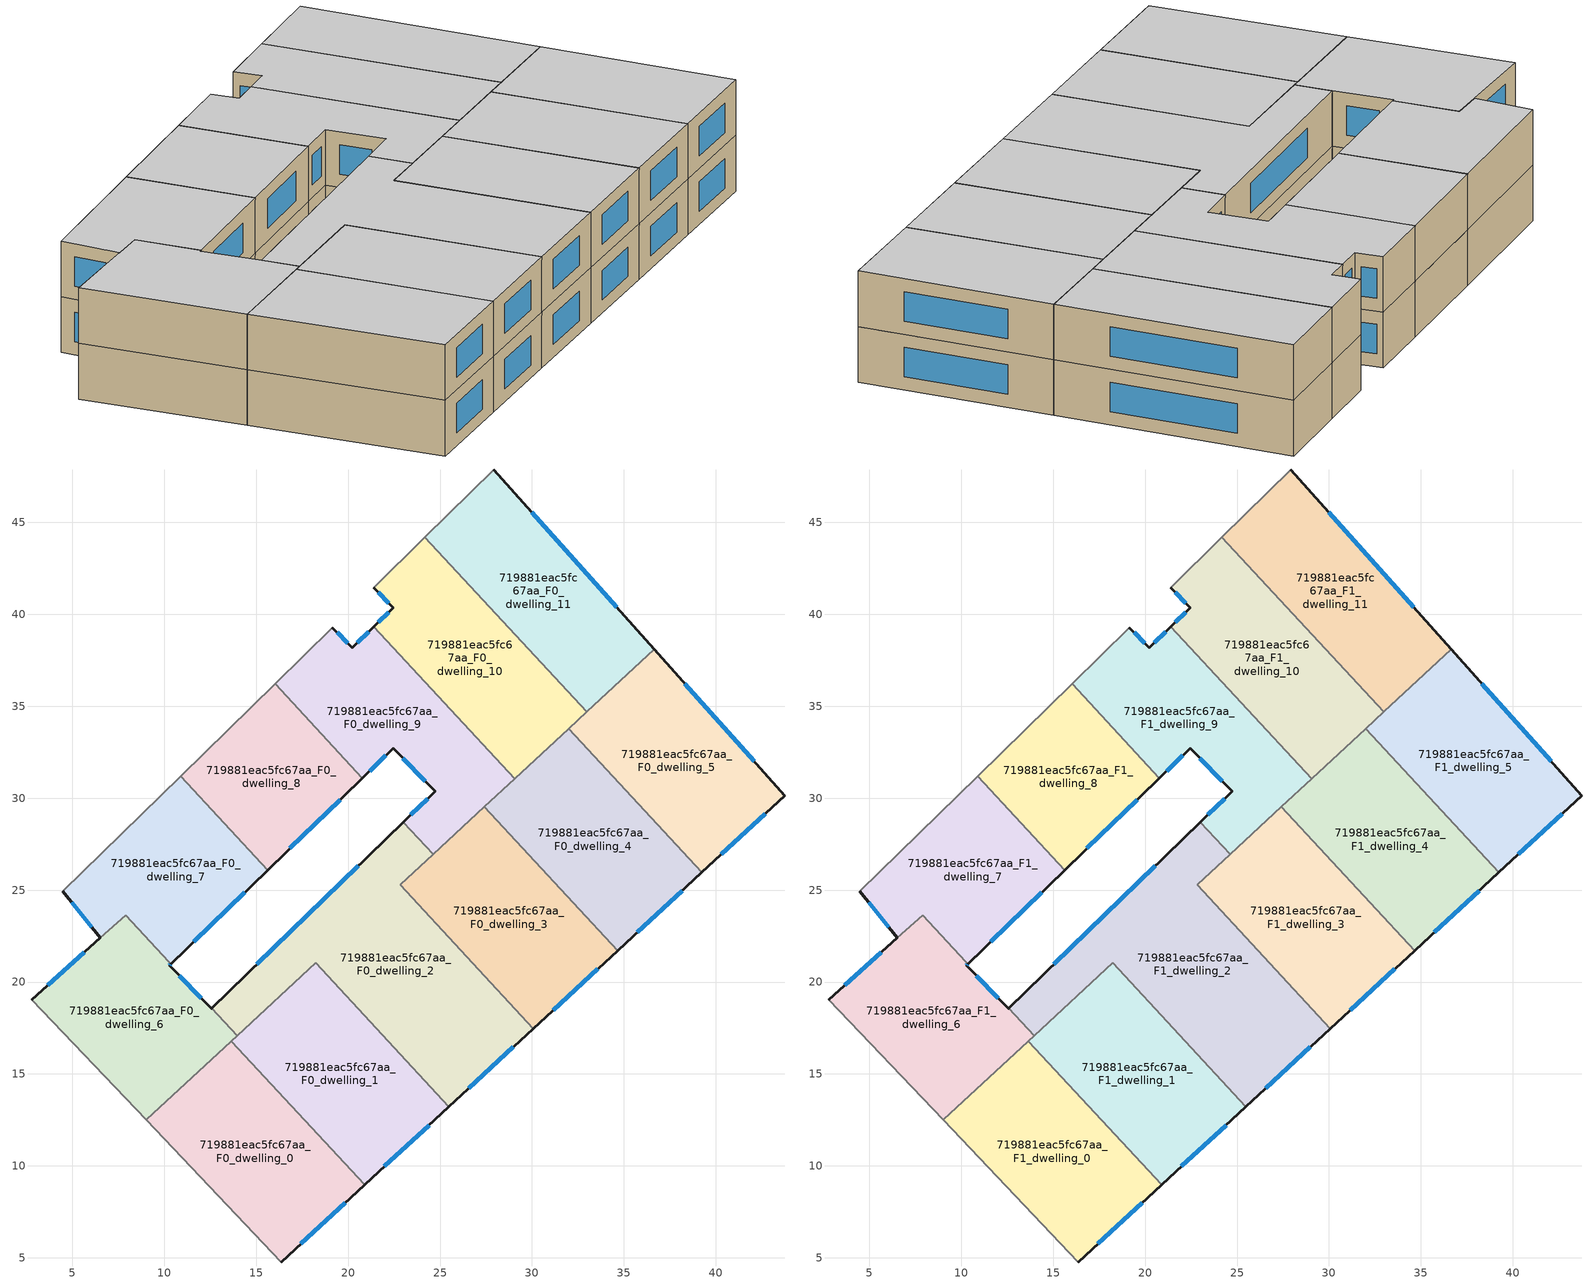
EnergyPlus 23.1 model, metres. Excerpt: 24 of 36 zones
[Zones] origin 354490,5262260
719881eac5fc67aa_F0_dwelling_0
 floor ground (EU_floor_Construction): 13.66,16.79 20.9,8.97 16.37,4.77 9.02,12.5 z0
 wall outside (EU_wall_Construction): 16.37,4.77 20.9,8.97 z0:3
 wall adiabatic (EU_wall_Construction): 9.02,12.5 16.37,4.77 z0:3
 wall to 719881eac5fc67aa_F0_dwelling_1 (EU_wall_Construction): 20.9,8.97 13.66,16.79 z0:3
 wall to 719881eac5fc67aa_F0_dwelling_6 (EU_wall_Construction): 13.66,16.79 9.02,12.5 z0:3
 window (EU_Window_Construction): 17.43,5.76 19.84,7.98 z0.7:2.3
719881eac5fc67aa_F0_dwelling_1
 floor ground (EU_floor_Construction): 18.24,21.04 25.49,13.22 20.9,8.97 13.66,16.79 z0
 wall outside (EU_wall_Construction): 20.9,8.97 25.49,13.22 z0:3
 wall to 719881eac5fc67aa_F0_dwelling_2 (EU_wall_Construction): 25.49,13.22 18.24,21.04 13.97,17.08 z0:3
 wall to 719881eac5fc67aa_F0_dwelling_6 (EU_wall_Construction): 13.97,17.08 13.66,16.79 z0:3
 window (EU_Window_Construction): 21.98,9.97 24.41,12.22 z0.7:2.3
719881eac5fc67aa_F0_dwelling_10
 floor ground (EU_floor_Construction): 24.18,44.19 32.98,34.69 29.05,31.06 21.4,39.33 22.46,40.36 21.38,41.45 z0
 wall outside (EU_wall_Construction): 21.38,41.45 22.46,40.36 21.4,39.33 z0:3
 wall to 719881eac5fc67aa_F0_dwelling_11 (EU_wall_Construction): 32.98,34.69 24.18,44.19 z0:3
 wall to 719881eac5fc67aa_F0_dwelling_9 (EU_wall_Construction): 21.4,39.33 29.05,31.06 z0:3
 wall adiabatic (EU_wall_Construction): 24.18,44.19 21.38,41.45 z0:3
 wall to 719881eac5fc67aa_F0_dwelling_4 (EU_wall_Construction): 29.05,31.06 32,33.78 z0:3
 wall to 719881eac5fc67aa_F0_dwelling_5 (EU_wall_Construction): 32,33.78 32.98,34.69 z0:3
 window (EU_Window_Construction): 22.21,40.12 21.64,39.57 / 21.63,41.2 22.2,40.62 z0.7:2.3
719881eac5fc67aa_F0_dwelling_11
 floor ground (EU_floor_Construction): 27.93,47.85 36.65,38.1 32.98,34.69 24.18,44.19 z0
 wall outside (EU_wall_Construction): 36.65,38.1 27.93,47.85 z0:3
 wall adiabatic (EU_wall_Construction): 27.93,47.85 24.18,44.19 z0:3
 wall to 719881eac5fc67aa_F0_dwelling_5 (EU_wall_Construction): 32.98,34.69 36.65,38.1 z0:3
 window (EU_Window_Construction): 34.6,40.39 29.98,45.56 z0.7:2.3
719881eac5fc67aa_F0_dwelling_2
 floor ground (EU_floor_Construction): 24.62,26.95 22.83,25.29 30.07,17.47 25.49,13.22 18.24,21.04 13.97,17.08 12.58,18.58 23,28.7 z0
 wall outside (EU_wall_Construction): 23,28.7 12.58,18.58 / 25.49,13.22 30.07,17.47 z0:3
 wall to 719881eac5fc67aa_F0_dwelling_6 (EU_wall_Construction): 12.58,18.58 13.97,17.08 z0:3
 wall to 719881eac5fc67aa_F0_dwelling_9 (EU_wall_Construction): 24.62,26.95 23,28.7 z0:3
 wall to 719881eac5fc67aa_F0_dwelling_3 (EU_wall_Construction): 30.07,17.47 22.83,25.29 24.62,26.95 z0:3
 window (EU_Window_Construction): 20.55,26.32 15.02,20.96 / 26.56,14.22 29,16.47 z0.7:2.3
719881eac5fc67aa_F0_dwelling_3
 floor ground (EU_floor_Construction): 27.41,29.54 34.66,21.71 30.07,17.47 22.83,25.29 z0
 wall outside (EU_wall_Construction): 30.07,17.47 34.66,21.71 z0:3
 wall to 719881eac5fc67aa_F0_dwelling_4 (EU_wall_Construction): 34.66,21.71 27.41,29.54 z0:3
 wall to 719881eac5fc67aa_F0_dwelling_9 (EU_wall_Construction): 27.41,29.54 24.62,26.95 z0:3
 window (EU_Window_Construction): 31.15,18.46 33.58,20.72 z0.7:2.3
719881eac5fc67aa_F0_dwelling_4
 floor ground (EU_floor_Construction): 32,33.78 39.24,25.96 34.66,21.71 27.41,29.54 z0
 wall outside (EU_wall_Construction): 34.66,21.71 39.24,25.96 z0:3
 wall to 719881eac5fc67aa_F0_dwelling_5 (EU_wall_Construction): 39.24,25.96 32,33.78 z0:3
 wall to 719881eac5fc67aa_F0_dwelling_9 (EU_wall_Construction): 29.05,31.06 27.41,29.54 z0:3
 window (EU_Window_Construction): 35.74,22.71 38.17,24.96 z0.7:2.3
719881eac5fc67aa_F0_dwelling_5
 floor ground (EU_floor_Construction): 36.65,38.1 43.76,30.14 39.24,25.96 32,33.78 z0
 wall outside (EU_wall_Construction): 39.24,25.96 43.76,30.14 36.65,38.1 z0:3
 window (EU_Window_Construction): 42.09,32.01 38.32,36.23 / 40.3,26.94 42.7,29.16 z0.7:2.3
719881eac5fc67aa_F0_dwelling_6
 floor ground (EU_floor_Construction): 10.35,20.98 10.28,20.9 12.56,18.57 12.58,18.58 13.97,17.08 9.02,12.5 2.78,19.04 7.9,23.63 10.23,21.11 z0
 wall outside (EU_wall_Construction): 12.58,18.58 12.56,18.57 10.28,20.9 10.35,20.98 / 6.53,22.4 2.78,19.04 z0:3
 wall adiabatic (EU_wall_Construction): 2.78,19.04 9.02,12.5 z0:3
 wall to 719881eac5fc67aa_F0_dwelling_7 (EU_wall_Construction): 10.23,21.11 7.9,23.63 6.53,22.4 / 10.35,20.98 10.24,21.11 z0:3
 window (EU_Window_Construction): 10.29,20.92 10.34,20.96 / 12.02,19.11 10.81,20.35 / 5.65,21.61 3.66,19.83 z0.7:2.3
719881eac5fc67aa_F0_dwelling_7
 floor ground (EU_floor_Construction): 10.89,31.2 15.62,26.09 10.35,20.98 7.9,23.63 6.53,22.4 4.47,24.94 z0
 wall outside (EU_wall_Construction): 4.47,24.94 6.53,22.4 / 10.35,20.98 15.62,26.09 z0:3
 wall adiabatic (EU_wall_Construction): 10.89,31.2 4.47,24.94 z0:3
 wall to 719881eac5fc67aa_F0_dwelling_8 (EU_wall_Construction): 15.62,26.09 10.89,31.2 z0:3
 window (EU_Window_Construction): 4.96,24.34 6.05,22.99 / 11.59,22.18 14.39,24.89 z0.7:2.3
719881eac5fc67aa_F0_dwelling_8
 floor ground (EU_floor_Construction): 16.03,36.22 20.78,31.09 15.62,26.09 10.89,31.2 z0
 wall outside (EU_wall_Construction): 15.62,26.09 20.78,31.09 z0:3
 wall adiabatic (EU_wall_Construction): 16.03,36.22 10.89,31.2 z0:3
 wall to 719881eac5fc67aa_F0_dwelling_9 (EU_wall_Construction): 20.78,31.09 16.03,36.22 z0:3
 window (EU_Window_Construction): 16.83,27.27 19.57,29.92 z0.7:2.3
719881eac5fc67aa_F0_dwelling_9
 floor ground (EU_floor_Construction): 21.4,39.33 29.05,31.06 24.62,26.95 23,28.7 24.73,30.37 22.45,32.71 20.78,31.09 16.03,36.22 19.15,39.27 20.22,38.18 z0
 wall outside (EU_wall_Construction): 20.78,31.09 22.45,32.71 24.73,30.37 23,28.7 / 21.4,39.33 20.22,38.18 19.15,39.27 z0:3
 wall adiabatic (EU_wall_Construction): 19.15,39.27 16.03,36.22 z0:3
 window (EU_Window_Construction): 24.32,29.98 23.41,29.09 / 22.98,32.16 24.19,30.92 / 21.17,31.47 22.05,32.33 / 19.97,38.44 19.4,39.02 / 21.12,39.06 20.5,38.45 z0.7:2.3
719881eac5fc67aa_F1_dwelling_0
 floor to 719881eac5fc67aa_F0_dwelling_0 (EU_floor_Construction): 13.66,16.79 20.9,8.97 16.37,4.77 9.02,12.5 z3
 wall outside (EU_wall_Construction): 16.37,4.77 20.9,8.97 z3:6
 wall adiabatic (EU_wall_Construction): 9.02,12.5 16.37,4.77 z3:6
 wall to 719881eac5fc67aa_F1_dwelling_1 (EU_wall_Construction): 20.9,8.97 13.66,16.79 z3:6
 wall to 719881eac5fc67aa_F1_dwelling_6 (EU_wall_Construction): 13.66,16.79 9.02,12.5 z3:6
 window (EU_Window_Construction): 17.43,5.76 19.84,7.98 z3.7:5.3
 ceiling to 719881eac5fc67aa_F2_dwelling_0 (EU_floor_Construction): 20.9,8.97 13.66,16.79 9.02,12.5 16.37,4.77 z6
719881eac5fc67aa_F1_dwelling_1
 floor to 719881eac5fc67aa_F0_dwelling_1 (EU_floor_Construction): 18.24,21.04 25.49,13.22 20.9,8.97 13.66,16.79 z3
 wall outside (EU_wall_Construction): 20.9,8.97 25.49,13.22 z3:6
 wall to 719881eac5fc67aa_F1_dwelling_2 (EU_wall_Construction): 25.49,13.22 18.24,21.04 13.97,17.08 z3:6
 wall to 719881eac5fc67aa_F1_dwelling_6 (EU_wall_Construction): 13.97,17.08 13.66,16.79 z3:6
 window (EU_Window_Construction): 21.98,9.97 24.41,12.22 z3.7:5.3
 ceiling to 719881eac5fc67aa_F2_dwelling_1 (EU_floor_Construction): 25.49,13.22 18.24,21.04 13.66,16.79 20.9,8.97 z6
719881eac5fc67aa_F1_dwelling_10
 floor to 719881eac5fc67aa_F0_dwelling_10 (EU_floor_Construction): 24.18,44.19 32.98,34.69 29.05,31.06 21.4,39.33 22.46,40.36 21.38,41.45 z3
 wall outside (EU_wall_Construction): 21.38,41.45 22.46,40.36 21.4,39.33 z3:6
 wall to 719881eac5fc67aa_F1_dwelling_11 (EU_wall_Construction): 32.98,34.69 24.18,44.19 z3:6
 wall to 719881eac5fc67aa_F1_dwelling_9 (EU_wall_Construction): 21.4,39.33 29.05,31.06 z3:6
 wall adiabatic (EU_wall_Construction): 24.18,44.19 21.38,41.45 z3:6
 wall to 719881eac5fc67aa_F1_dwelling_4 (EU_wall_Construction): 29.05,31.06 32,33.78 z3:6
 wall to 719881eac5fc67aa_F1_dwelling_5 (EU_wall_Construction): 32,33.78 32.98,34.69 z3:6
 window (EU_Window_Construction): 22.21,40.12 21.64,39.57 / 21.63,41.2 22.2,40.62 z3.7:5.3
 ceiling to 719881eac5fc67aa_F2_dwelling_10 (EU_floor_Construction): 32.98,34.69 24.18,44.19 21.38,41.45 22.46,40.36 21.4,39.33 29.05,31.06 z6
719881eac5fc67aa_F1_dwelling_11
 floor to 719881eac5fc67aa_F0_dwelling_11 (EU_floor_Construction): 27.93,47.85 36.65,38.1 32.98,34.69 24.18,44.19 z3
 wall outside (EU_wall_Construction): 36.65,38.1 27.93,47.85 z3:6
 wall adiabatic (EU_wall_Construction): 27.93,47.85 24.18,44.19 z3:6
 wall to 719881eac5fc67aa_F1_dwelling_5 (EU_wall_Construction): 32.98,34.69 36.65,38.1 z3:6
 window (EU_Window_Construction): 34.6,40.39 29.98,45.56 z3.7:5.3
 ceiling to 719881eac5fc67aa_F2_dwelling_11 (EU_floor_Construction): 36.65,38.1 27.93,47.85 24.18,44.19 32.98,34.69 z6
719881eac5fc67aa_F1_dwelling_2
 floor to 719881eac5fc67aa_F0_dwelling_2 (EU_floor_Construction): 24.62,26.95 22.83,25.29 30.07,17.47 25.49,13.22 18.24,21.04 13.97,17.08 12.58,18.58 23,28.7 z3
 wall outside (EU_wall_Construction): 23,28.7 12.58,18.58 / 25.49,13.22 30.07,17.47 z3:6
 wall to 719881eac5fc67aa_F1_dwelling_6 (EU_wall_Construction): 12.58,18.58 13.97,17.08 z3:6
 wall to 719881eac5fc67aa_F1_dwelling_9 (EU_wall_Construction): 24.62,26.95 23,28.7 z3:6
 wall to 719881eac5fc67aa_F1_dwelling_3 (EU_wall_Construction): 30.07,17.47 22.83,25.29 24.62,26.95 z3:6
 window (EU_Window_Construction): 20.55,26.32 15.02,20.96 / 26.56,14.22 29,16.47 z3.7:5.3
 ceiling to 719881eac5fc67aa_F2_dwelling_2 (EU_floor_Construction): 30.07,17.47 22.83,25.29 24.62,26.95 23,28.7 12.58,18.58 13.97,17.08 18.24,21.04 25.49,13.22 z6
719881eac5fc67aa_F1_dwelling_3
 floor to 719881eac5fc67aa_F0_dwelling_3 (EU_floor_Construction): 27.41,29.54 34.66,21.71 30.07,17.47 22.83,25.29 z3
 wall outside (EU_wall_Construction): 30.07,17.47 34.66,21.71 z3:6
 wall to 719881eac5fc67aa_F1_dwelling_4 (EU_wall_Construction): 34.66,21.71 27.41,29.54 z3:6
 wall to 719881eac5fc67aa_F1_dwelling_9 (EU_wall_Construction): 27.41,29.54 24.62,26.95 z3:6
 window (EU_Window_Construction): 31.15,18.46 33.58,20.72 z3.7:5.3
 ceiling to 719881eac5fc67aa_F2_dwelling_3 (EU_floor_Construction): 34.66,21.71 27.41,29.54 22.83,25.29 30.07,17.47 z6
719881eac5fc67aa_F1_dwelling_4
 floor to 719881eac5fc67aa_F0_dwelling_4 (EU_floor_Construction): 32,33.78 39.24,25.96 34.66,21.71 27.41,29.54 z3
 wall outside (EU_wall_Construction): 34.66,21.71 39.24,25.96 z3:6
 wall to 719881eac5fc67aa_F1_dwelling_5 (EU_wall_Construction): 39.24,25.96 32,33.78 z3:6
 wall to 719881eac5fc67aa_F1_dwelling_9 (EU_wall_Construction): 29.05,31.06 27.41,29.54 z3:6
 window (EU_Window_Construction): 35.74,22.71 38.17,24.96 z3.7:5.3
 ceiling to 719881eac5fc67aa_F2_dwelling_4 (EU_floor_Construction): 39.24,25.96 32,33.78 27.41,29.54 34.66,21.71 z6
719881eac5fc67aa_F1_dwelling_5
 floor to 719881eac5fc67aa_F0_dwelling_5 (EU_floor_Construction): 36.65,38.1 43.76,30.14 39.24,25.96 32,33.78 z3
 wall outside (EU_wall_Construction): 39.24,25.96 43.76,30.14 36.65,38.1 z3:6
 window (EU_Window_Construction): 42.09,32.01 38.32,36.23 / 40.3,26.94 42.7,29.16 z3.7:5.3
 ceiling to 719881eac5fc67aa_F2_dwelling_5 (EU_floor_Construction): 43.76,30.14 36.65,38.1 32,33.78 39.24,25.96 z6
719881eac5fc67aa_F1_dwelling_6
 floor to 719881eac5fc67aa_F0_dwelling_6 (EU_floor_Construction): 10.35,20.98 10.28,20.9 12.56,18.57 12.58,18.58 13.97,17.08 9.02,12.5 2.78,19.04 7.9,23.63 10.23,21.11 z3
 wall outside (EU_wall_Construction): 12.58,18.58 12.56,18.57 10.28,20.9 10.35,20.98 / 6.53,22.4 2.78,19.04 z3:6
 wall adiabatic (EU_wall_Construction): 2.78,19.04 9.02,12.5 z3:6
 wall to 719881eac5fc67aa_F1_dwelling_7 (EU_wall_Construction): 10.23,21.11 7.9,23.63 6.53,22.4 / 10.35,20.98 10.24,21.11 z3:6
 window (EU_Window_Construction): 10.29,20.92 10.34,20.96 / 12.02,19.11 10.81,20.35 / 5.65,21.61 3.66,19.83 z3.7:5.3
 ceiling to 719881eac5fc67aa_F2_dwelling_6 (EU_floor_Construction): 13.97,17.08 12.58,18.58 12.56,18.57 10.28,20.9 10.35,20.98 10.23,21.11 7.9,23.63 2.78,19.04 9.02,12.5 z6
719881eac5fc67aa_F1_dwelling_7
 floor to 719881eac5fc67aa_F0_dwelling_7 (EU_floor_Construction): 10.89,31.2 15.62,26.09 10.35,20.98 7.9,23.63 6.53,22.4 4.47,24.94 z3
 wall outside (EU_wall_Construction): 4.47,24.94 6.53,22.4 / 10.35,20.98 15.62,26.09 z3:6
 wall adiabatic (EU_wall_Construction): 10.89,31.2 4.47,24.94 z3:6
 wall to 719881eac5fc67aa_F1_dwelling_8 (EU_wall_Construction): 15.62,26.09 10.89,31.2 z3:6
 window (EU_Window_Construction): 4.96,24.34 6.05,22.99 / 11.59,22.18 14.39,24.89 z3.7:5.3
 ceiling to 719881eac5fc67aa_F2_dwelling_7 (EU_floor_Construction): 15.62,26.09 10.89,31.2 4.47,24.94 6.53,22.4 7.9,23.63 10.35,20.98 z6
719881eac5fc67aa_F1_dwelling_8
 floor to 719881eac5fc67aa_F0_dwelling_8 (EU_floor_Construction): 16.03,36.22 20.78,31.09 15.62,26.09 10.89,31.2 z3
 wall outside (EU_wall_Construction): 15.62,26.09 20.78,31.09 z3:6
 wall adiabatic (EU_wall_Construction): 16.03,36.22 10.89,31.2 z3:6
 wall to 719881eac5fc67aa_F1_dwelling_9 (EU_wall_Construction): 20.78,31.09 16.03,36.22 z3:6
 window (EU_Window_Construction): 16.83,27.27 19.57,29.92 z3.7:5.3
 ceiling to 719881eac5fc67aa_F2_dwelling_8 (EU_floor_Construction): 20.78,31.09 16.03,36.22 10.89,31.2 15.62,26.09 z6
719881eac5fc67aa_F1_dwelling_9
 floor to 719881eac5fc67aa_F0_dwelling_9 (EU_floor_Construction): 21.4,39.33 29.05,31.06 24.62,26.95 23,28.7 24.73,30.37 22.45,32.71 20.78,31.09 16.03,36.22 19.15,39.27 20.22,38.18 z3
 wall outside (EU_wall_Construction): 20.78,31.09 22.45,32.71 24.73,30.37 23,28.7 / 21.4,39.33 20.22,38.18 19.15,39.27 z3:6
 wall adiabatic (EU_wall_Construction): 19.15,39.27 16.03,36.22 z3:6
 window (EU_Window_Construction): 24.32,29.98 23.41,29.09 / 22.98,32.16 24.19,30.92 / 21.17,31.47 22.05,32.33 / 19.97,38.44 19.4,39.02 / 21.12,39.06 20.5,38.45 z3.7:5.3
 ceiling to 719881eac5fc67aa_F2_dwelling_9 (EU_floor_Construction): 29.05,31.06 21.4,39.33 20.22,38.18 19.15,39.27 16.03,36.22 20.78,31.09 22.45,32.71 24.73,30.37 23,28.7 24.62,26.95 z6
[Building]
EU S2 Campaign: North Axis=0; Terrain=City; Solar Distribution=FullExterior
[Site:Location]
Budapest.Ferenc.Liszt.Intl.AP: Latitude=47.437; Longitude=19.256; Time Zone=1; Elevation=185
[SizingPeriod:WeatherFileDays]
AnnualSizingPeriod: Begin Month=1; Begin Day of Month=1; End Month=12; End Day of Month=31; Day of Week for Start Day=Monday; Use Weather File Daylight Saving Period=No; Use Weather File Rain and Snow Indicators=No
[MATERIAL]
EU_InternalMass_Material: Roughness=MediumRough; Thickness=0.1; Conductivity=1; Density=1800; Specific Heat=900; Thermal Absorptance=0.9; Solar Absorptance=0.7; Visible Absorptance=0.7
[MATERIAL:NOMASS] Roughness=MediumRough; Thermal Absorptance=0.9; Solar Absorptance=0.7; Visible Absorptance=0.7
Name | Thermal Resistance
EU_wall_NoMass | 0.832559
EU_floor_NoMass | 0.872794
[WINDOWMATERIAL:SIMPLEGLAZINGSYSTEM]
EU_Window_SimpleGlazing: UFactor=2.79869; Solar Heat Gain Coefficient=0.75; Visible Transmittance=0.75
[CONSTRUCTION]
EU_wall_Construction: EU_wall_NoMass
EU_floor_Construction: EU_floor_NoMass
EU_Window_Construction: EU_Window_SimpleGlazing
EU_InternalMass_Construction: EU_InternalMass_Material
[ZONE] Type=1; Multiplier=1; Ceiling Height=autocalculate; Floor Area=autocalculate; Part of Total Floor Area=Yes
Name | Volume
719881eac5fc67aa_F0_dwelling_0; 719881eac5fc67aa_F1_dwelling_0 | 199.95
719881eac5fc67aa_F0_dwelling_1; 719881eac5fc67aa_F1_dwelling_1 | 199.966
719881eac5fc67aa_F0_dwelling_10; 719881eac5fc67aa_F1_dwelling_10 | 199.962
719881eac5fc67aa_F0_dwelling_11; 719881eac5fc67aa_F1_dwelling_11 | 199.96
719881eac5fc67aa_F0_dwelling_2; 719881eac5fc67aa_F1_dwelling_2 | 296.352
719881eac5fc67aa_F0_dwelling_3; 719881eac5fc67aa_F1_dwelling_3 | 199.954
719881eac5fc67aa_F0_dwelling_4; 719881eac5fc67aa_F1_dwelling_4 | 199.948
719881eac5fc67aa_F0_dwelling_5; 719881eac5fc67aa_F1_dwelling_5 | 199.973
719881eac5fc67aa_F0_dwelling_6; 719881eac5fc67aa_F1_dwelling_6 | 182.804
719881eac5fc67aa_F0_dwelling_7; 719881eac5fc67aa_F1_dwelling_7 | 170.246
719881eac5fc67aa_F0_dwelling_8; 719881eac5fc67aa_F1_dwelling_8 | 150.449
719881eac5fc67aa_F0_dwelling_9; 719881eac5fc67aa_F1_dwelling_9 | 199.971
[INTERNALMASS] Construction=EU_InternalMass_Construction
Name | Zone or ZoneList | Surface Area
719881eac5fc67aa_F0_dwelling_0_EU_InternalMass | 719881eac5fc67aa_F0_dwelling_0 | 66.65
719881eac5fc67aa_F0_dwelling_1_EU_InternalMass | 719881eac5fc67aa_F0_dwelling_1 | 66.6555
719881eac5fc67aa_F0_dwelling_2_EU_InternalMass | 719881eac5fc67aa_F0_dwelling_2 | 98.7788
719881eac5fc67aa_F0_dwelling_3_EU_InternalMass | 719881eac5fc67aa_F0_dwelling_3 | 66.6514
719881eac5fc67aa_F0_dwelling_4_EU_InternalMass | 719881eac5fc67aa_F0_dwelling_4 | 66.6495
719881eac5fc67aa_F0_dwelling_5_EU_InternalMass | 719881eac5fc67aa_F0_dwelling_5 | 66.6577
719881eac5fc67aa_F0_dwelling_6_EU_InternalMass | 719881eac5fc67aa_F0_dwelling_6 | 60.9344
719881eac5fc67aa_F0_dwelling_7_EU_InternalMass | 719881eac5fc67aa_F0_dwelling_7 | 56.7483
719881eac5fc67aa_F0_dwelling_8_EU_InternalMass | 719881eac5fc67aa_F0_dwelling_8 | 50.1497
719881eac5fc67aa_F0_dwelling_9_EU_InternalMass | 719881eac5fc67aa_F0_dwelling_9 | 66.6565
719881eac5fc67aa_F0_dwelling_10_EU_InternalMass | 719881eac5fc67aa_F0_dwelling_10 | 66.654
719881eac5fc67aa_F0_dwelling_11_EU_InternalMass | 719881eac5fc67aa_F0_dwelling_11 | 66.6533
719881eac5fc67aa_F1_dwelling_0_EU_InternalMass | 719881eac5fc67aa_F1_dwelling_0 | 66.65
719881eac5fc67aa_F1_dwelling_1_EU_InternalMass | 719881eac5fc67aa_F1_dwelling_1 | 66.6555
719881eac5fc67aa_F1_dwelling_2_EU_InternalMass | 719881eac5fc67aa_F1_dwelling_2 | 98.7788
719881eac5fc67aa_F1_dwelling_3_EU_InternalMass | 719881eac5fc67aa_F1_dwelling_3 | 66.6514
719881eac5fc67aa_F1_dwelling_4_EU_InternalMass | 719881eac5fc67aa_F1_dwelling_4 | 66.6495
719881eac5fc67aa_F1_dwelling_5_EU_InternalMass | 719881eac5fc67aa_F1_dwelling_5 | 66.6577
719881eac5fc67aa_F1_dwelling_6_EU_InternalMass | 719881eac5fc67aa_F1_dwelling_6 | 60.9344
719881eac5fc67aa_F1_dwelling_7_EU_InternalMass | 719881eac5fc67aa_F1_dwelling_7 | 56.7483
719881eac5fc67aa_F1_dwelling_8_EU_InternalMass | 719881eac5fc67aa_F1_dwelling_8 | 50.1497
719881eac5fc67aa_F1_dwelling_9_EU_InternalMass | 719881eac5fc67aa_F1_dwelling_9 | 66.6565
719881eac5fc67aa_F1_dwelling_10_EU_InternalMass | 719881eac5fc67aa_F1_dwelling_10 | 66.654
719881eac5fc67aa_F1_dwelling_11_EU_InternalMass | 719881eac5fc67aa_F1_dwelling_11 | 66.6533
[OTHEREQUIPMENT] Fuel Type=Electricity; Design Level Calculation Method=Watts/Area; Power per Zone Floor Area=1; Fraction Latent=0; Fraction Radiant=0; Fraction Lost=0; Carbon Dioxide Generation Rate=0; EndUse Subcategory=EU_Step8_InternalGains
Name | Zone or ZoneList or Space or SpaceList | Schedule
EU_Step8_InternalGain_719881eac5fc67aa_F0_dwelling_0_f000 | 719881eac5fc67aa_F0_dwelling_0 | EU_Step8_GainSchedule_719881eac5fc67aa_F0_dwelling_0_f000
EU_Step8_InternalGain_719881eac5fc67aa_F0_dwelling_1_f000 | 719881eac5fc67aa_F0_dwelling_1 | EU_Step8_GainSchedule_719881eac5fc67aa_F0_dwelling_1_f000
EU_Step8_InternalGain_719881eac5fc67aa_F0_dwelling_2_f000 | 719881eac5fc67aa_F0_dwelling_2 | EU_Step8_GainSchedule_719881eac5fc67aa_F0_dwelling_2_f000
EU_Step8_InternalGain_719881eac5fc67aa_F0_dwelling_3_f000 | 719881eac5fc67aa_F0_dwelling_3 | EU_Step8_GainSchedule_719881eac5fc67aa_F0_dwelling_3_f000
EU_Step8_InternalGain_719881eac5fc67aa_F0_dwelling_4_f000 | 719881eac5fc67aa_F0_dwelling_4 | EU_Step8_GainSchedule_719881eac5fc67aa_F0_dwelling_4_f000
EU_Step8_InternalGain_719881eac5fc67aa_F0_dwelling_5_f000 | 719881eac5fc67aa_F0_dwelling_5 | EU_Step8_GainSchedule_719881eac5fc67aa_F0_dwelling_5_f000
EU_Step8_InternalGain_719881eac5fc67aa_F0_dwelling_6_f000 | 719881eac5fc67aa_F0_dwelling_6 | EU_Step8_GainSchedule_719881eac5fc67aa_F0_dwelling_6_f000
EU_Step8_InternalGain_719881eac5fc67aa_F0_dwelling_7_f000 | 719881eac5fc67aa_F0_dwelling_7 | EU_Step8_GainSchedule_719881eac5fc67aa_F0_dwelling_7_f000
EU_Step8_InternalGain_719881eac5fc67aa_F0_dwelling_8_f000 | 719881eac5fc67aa_F0_dwelling_8 | EU_Step8_GainSchedule_719881eac5fc67aa_F0_dwelling_8_f000
EU_Step8_InternalGain_719881eac5fc67aa_F0_dwelling_9_f000 | 719881eac5fc67aa_F0_dwelling_9 | EU_Step8_GainSchedule_719881eac5fc67aa_F0_dwelling_9_f000
EU_Step8_InternalGain_719881eac5fc67aa_F0_dwelling_10_f000 | 719881eac5fc67aa_F0_dwelling_10 | EU_Step8_GainSchedule_719881eac5fc67aa_F0_dwelling_10_f000
EU_Step8_InternalGain_719881eac5fc67aa_F0_dwelling_11_f000 | 719881eac5fc67aa_F0_dwelling_11 | EU_Step8_GainSchedule_719881eac5fc67aa_F0_dwelling_11_f000
EU_Step8_InternalGain_719881eac5fc67aa_F1_dwelling_0_f000 | 719881eac5fc67aa_F1_dwelling_0 | EU_Step8_GainSchedule_719881eac5fc67aa_F1_dwelling_0_f000
EU_Step8_InternalGain_719881eac5fc67aa_F1_dwelling_1_f000 | 719881eac5fc67aa_F1_dwelling_1 | EU_Step8_GainSchedule_719881eac5fc67aa_F1_dwelling_1_f000
EU_Step8_InternalGain_719881eac5fc67aa_F1_dwelling_2_f000 | 719881eac5fc67aa_F1_dwelling_2 | EU_Step8_GainSchedule_719881eac5fc67aa_F1_dwelling_2_f000
EU_Step8_InternalGain_719881eac5fc67aa_F1_dwelling_3_f000 | 719881eac5fc67aa_F1_dwelling_3 | EU_Step8_GainSchedule_719881eac5fc67aa_F1_dwelling_3_f000
EU_Step8_InternalGain_719881eac5fc67aa_F1_dwelling_4_f000 | 719881eac5fc67aa_F1_dwelling_4 | EU_Step8_GainSchedule_719881eac5fc67aa_F1_dwelling_4_f000
EU_Step8_InternalGain_719881eac5fc67aa_F1_dwelling_5_f000 | 719881eac5fc67aa_F1_dwelling_5 | EU_Step8_GainSchedule_719881eac5fc67aa_F1_dwelling_5_f000
EU_Step8_InternalGain_719881eac5fc67aa_F1_dwelling_6_f000 | 719881eac5fc67aa_F1_dwelling_6 | EU_Step8_GainSchedule_719881eac5fc67aa_F1_dwelling_6_f000
EU_Step8_InternalGain_719881eac5fc67aa_F1_dwelling_7_f000 | 719881eac5fc67aa_F1_dwelling_7 | EU_Step8_GainSchedule_719881eac5fc67aa_F1_dwelling_7_f000
EU_Step8_InternalGain_719881eac5fc67aa_F1_dwelling_8_f000 | 719881eac5fc67aa_F1_dwelling_8 | EU_Step8_GainSchedule_719881eac5fc67aa_F1_dwelling_8_f000
EU_Step8_InternalGain_719881eac5fc67aa_F1_dwelling_9_f000 | 719881eac5fc67aa_F1_dwelling_9 | EU_Step8_GainSchedule_719881eac5fc67aa_F1_dwelling_9_f000
EU_Step8_InternalGain_719881eac5fc67aa_F1_dwelling_10_f000 | 719881eac5fc67aa_F1_dwelling_10 | EU_Step8_GainSchedule_719881eac5fc67aa_F1_dwelling_10_f000
EU_Step8_InternalGain_719881eac5fc67aa_F1_dwelling_11_f000 | 719881eac5fc67aa_F1_dwelling_11 | EU_Step8_GainSchedule_719881eac5fc67aa_F1_dwelling_11_f000
[ZONEVENTILATION:DESIGNFLOWRATE] Schedule=EU_AlwaysOn; Design Flow Rate Calculation Method=AirChanges/Hour; Air Changes per Hour=0.475469; Ventilation Type=Natural; Fan Pressure Rise=0; Fan Total Efficiency=1; Constant Term Coefficient=1; Temperature Term Coefficient=0; Velocity Term Coefficient=0; Velocity Squared Term Coefficient=0; Minimum Indoor Temperature=-100; Maximum Indoor Temperature=100; Delta Temperature=-100; Minimum Outdoor Temperature=-100; Maximum Outdoor Temperature=100; Maximum Wind Speed=40
Name | Zone or ZoneList or Space or SpaceList
EU_ConstantAir_719881eac5fc67aa_F0_dwelling_0 | 719881eac5fc67aa_F0_dwelling_0
EU_ConstantAir_719881eac5fc67aa_F0_dwelling_1 | 719881eac5fc67aa_F0_dwelling_1
EU_ConstantAir_719881eac5fc67aa_F0_dwelling_2 | 719881eac5fc67aa_F0_dwelling_2
EU_ConstantAir_719881eac5fc67aa_F0_dwelling_3 | 719881eac5fc67aa_F0_dwelling_3
EU_ConstantAir_719881eac5fc67aa_F0_dwelling_4 | 719881eac5fc67aa_F0_dwelling_4
EU_ConstantAir_719881eac5fc67aa_F0_dwelling_5 | 719881eac5fc67aa_F0_dwelling_5
EU_ConstantAir_719881eac5fc67aa_F0_dwelling_6 | 719881eac5fc67aa_F0_dwelling_6
EU_ConstantAir_719881eac5fc67aa_F0_dwelling_7 | 719881eac5fc67aa_F0_dwelling_7
EU_ConstantAir_719881eac5fc67aa_F0_dwelling_8 | 719881eac5fc67aa_F0_dwelling_8
EU_ConstantAir_719881eac5fc67aa_F0_dwelling_9 | 719881eac5fc67aa_F0_dwelling_9
EU_ConstantAir_719881eac5fc67aa_F0_dwelling_10 | 719881eac5fc67aa_F0_dwelling_10
EU_ConstantAir_719881eac5fc67aa_F0_dwelling_11 | 719881eac5fc67aa_F0_dwelling_11
EU_ConstantAir_719881eac5fc67aa_F1_dwelling_0 | 719881eac5fc67aa_F1_dwelling_0
EU_ConstantAir_719881eac5fc67aa_F1_dwelling_1 | 719881eac5fc67aa_F1_dwelling_1
EU_ConstantAir_719881eac5fc67aa_F1_dwelling_2 | 719881eac5fc67aa_F1_dwelling_2
EU_ConstantAir_719881eac5fc67aa_F1_dwelling_3 | 719881eac5fc67aa_F1_dwelling_3
EU_ConstantAir_719881eac5fc67aa_F1_dwelling_4 | 719881eac5fc67aa_F1_dwelling_4
EU_ConstantAir_719881eac5fc67aa_F1_dwelling_5 | 719881eac5fc67aa_F1_dwelling_5
EU_ConstantAir_719881eac5fc67aa_F1_dwelling_6 | 719881eac5fc67aa_F1_dwelling_6
EU_ConstantAir_719881eac5fc67aa_F1_dwelling_7 | 719881eac5fc67aa_F1_dwelling_7
EU_ConstantAir_719881eac5fc67aa_F1_dwelling_8 | 719881eac5fc67aa_F1_dwelling_8
EU_ConstantAir_719881eac5fc67aa_F1_dwelling_9 | 719881eac5fc67aa_F1_dwelling_9
EU_ConstantAir_719881eac5fc67aa_F1_dwelling_10 | 719881eac5fc67aa_F1_dwelling_10
EU_ConstantAir_719881eac5fc67aa_F1_dwelling_11 | 719881eac5fc67aa_F1_dwelling_11
[HVACTEMPLATE:THERMOSTAT] Constant Heating Setpoint=20; Constant Cooling Setpoint=50
EU_HeatOnly_719881eac5fc67aa_F0_dwelling_0; EU_HeatOnly_719881eac5fc67aa_F0_dwelling_1; EU_HeatOnly_719881eac5fc67aa_F0_dwelling_2; EU_HeatOnly_719881eac5fc67aa_F0_dwelling_3; EU_HeatOnly_719881eac5fc67aa_F0_dwelling_4; EU_HeatOnly_719881eac5fc67aa_F0_dwelling_5; EU_HeatOnly_719881eac5fc67aa_F0_dwelling_6; EU_HeatOnly_719881eac5fc67aa_F0_dwelling_7; EU_HeatOnly_719881eac5fc67aa_F0_dwelling_8; EU_HeatOnly_719881eac5fc67aa_F0_dwelling_9; EU_HeatOnly_719881eac5fc67aa_F0_dwelling_10; EU_HeatOnly_719881eac5fc67aa_F0_dwelling_11; EU_HeatOnly_719881eac5fc67aa_F1_dwelling_0; EU_HeatOnly_719881eac5fc67aa_F1_dwelling_1; EU_HeatOnly_719881eac5fc67aa_F1_dwelling_2; EU_HeatOnly_719881eac5fc67aa_F1_dwelling_3; EU_HeatOnly_719881eac5fc67aa_F1_dwelling_4; EU_HeatOnly_719881eac5fc67aa_F1_dwelling_5; EU_HeatOnly_719881eac5fc67aa_F1_dwelling_6; EU_HeatOnly_719881eac5fc67aa_F1_dwelling_7; EU_HeatOnly_719881eac5fc67aa_F1_dwelling_8; EU_HeatOnly_719881eac5fc67aa_F1_dwelling_9; EU_HeatOnly_719881eac5fc67aa_F1_dwelling_10; EU_HeatOnly_719881eac5fc67aa_F1_dwelling_11; EU_HeatOnly_719881eac5fc67aa_F2_dwelling_0; EU_HeatOnly_719881eac5fc67aa_F2_dwelling_1; EU_HeatOnly_719881eac5fc67aa_F2_dwelling_2; EU_HeatOnly_719881eac5fc67aa_F2_dwelling_3; EU_HeatOnly_719881eac5fc67aa_F2_dwelling_4; EU_HeatOnly_719881eac5fc67aa_F2_dwelling_5; EU_HeatOnly_719881eac5fc67aa_F2_dwelling_6; EU_HeatOnly_719881eac5fc67aa_F2_dwelling_7; EU_HeatOnly_719881eac5fc67aa_F2_dwelling_8; EU_HeatOnly_719881eac5fc67aa_F2_dwelling_9; EU_HeatOnly_719881eac5fc67aa_F2_dwelling_10; EU_HeatOnly_719881eac5fc67aa_F2_dwelling_11
[HVACTEMPLATE:ZONE:IDEALLOADSAIRSYSTEM] System Availability Schedule=EU_AlwaysOn; Maximum Heating Supply Air Temperature=50; Minimum Cooling Supply Air Temperature=13; Maximum Heating Supply Air Humidity Ratio=0.0156; Minimum Cooling Supply Air Humidity Ratio=0.0077; Heating Limit=NoLimit; Cooling Limit=NoLimit; Heating Availability Schedule=EU_AlwaysOn; Cooling Availability Schedule=EU_CoolingOff; Dehumidification Control Type=ConstantSensibleHeatRatio; Cooling Sensible Heat Ratio=0.7; Dehumidification Setpoint=60; Humidification Control Type=None; Humidification Setpoint=30; Outdoor Air Method=None; Outdoor Air Flow Rate per Person=0.00944; Outdoor Air Flow Rate per Zone Floor Area=0; Outdoor Air Flow Rate per Zone=0; Demand Controlled Ventilation Type=None; Outdoor Air Economizer Type=NoEconomizer; Heat Recovery Type=None; Sensible Heat Recovery Effectiveness=0.7; Latent Heat Recovery Effectiveness=0.65
Name | Template Thermostat
719881eac5fc67aa_F0_dwelling_0 | EU_HeatOnly_719881eac5fc67aa_F0_dwelling_0
719881eac5fc67aa_F0_dwelling_1 | EU_HeatOnly_719881eac5fc67aa_F0_dwelling_1
719881eac5fc67aa_F0_dwelling_2 | EU_HeatOnly_719881eac5fc67aa_F0_dwelling_2
719881eac5fc67aa_F0_dwelling_3 | EU_HeatOnly_719881eac5fc67aa_F0_dwelling_3
719881eac5fc67aa_F0_dwelling_4 | EU_HeatOnly_719881eac5fc67aa_F0_dwelling_4
719881eac5fc67aa_F0_dwelling_5 | EU_HeatOnly_719881eac5fc67aa_F0_dwelling_5
719881eac5fc67aa_F0_dwelling_6 | EU_HeatOnly_719881eac5fc67aa_F0_dwelling_6
719881eac5fc67aa_F0_dwelling_7 | EU_HeatOnly_719881eac5fc67aa_F0_dwelling_7
719881eac5fc67aa_F0_dwelling_8 | EU_HeatOnly_719881eac5fc67aa_F0_dwelling_8
719881eac5fc67aa_F0_dwelling_9 | EU_HeatOnly_719881eac5fc67aa_F0_dwelling_9
719881eac5fc67aa_F0_dwelling_10 | EU_HeatOnly_719881eac5fc67aa_F0_dwelling_10
719881eac5fc67aa_F0_dwelling_11 | EU_HeatOnly_719881eac5fc67aa_F0_dwelling_11
719881eac5fc67aa_F1_dwelling_0 | EU_HeatOnly_719881eac5fc67aa_F1_dwelling_0
719881eac5fc67aa_F1_dwelling_1 | EU_HeatOnly_719881eac5fc67aa_F1_dwelling_1
719881eac5fc67aa_F1_dwelling_2 | EU_HeatOnly_719881eac5fc67aa_F1_dwelling_2
719881eac5fc67aa_F1_dwelling_3 | EU_HeatOnly_719881eac5fc67aa_F1_dwelling_3
719881eac5fc67aa_F1_dwelling_4 | EU_HeatOnly_719881eac5fc67aa_F1_dwelling_4
719881eac5fc67aa_F1_dwelling_5 | EU_HeatOnly_719881eac5fc67aa_F1_dwelling_5
719881eac5fc67aa_F1_dwelling_6 | EU_HeatOnly_719881eac5fc67aa_F1_dwelling_6
719881eac5fc67aa_F1_dwelling_7 | EU_HeatOnly_719881eac5fc67aa_F1_dwelling_7
719881eac5fc67aa_F1_dwelling_8 | EU_HeatOnly_719881eac5fc67aa_F1_dwelling_8
719881eac5fc67aa_F1_dwelling_9 | EU_HeatOnly_719881eac5fc67aa_F1_dwelling_9
719881eac5fc67aa_F1_dwelling_10 | EU_HeatOnly_719881eac5fc67aa_F1_dwelling_10
719881eac5fc67aa_F1_dwelling_11 | EU_HeatOnly_719881eac5fc67aa_F1_dwelling_11
[SIZING:ZONE] Zone Cooling Design Supply Air Temperature Input Method=SupplyAirTemperature; Zone Cooling Design Supply Air Temperature=13; Zone Heating Design Supply Air Temperature Input Method=SupplyAirTemperature; Zone Heating Design Supply Air Temperature=50; Zone Cooling Design Supply Air Humidity Ratio=0.008; Zone Heating Design Supply Air Humidity Ratio=0.008; Cooling Design Air Flow Method=DesignDay; Cooling Design Air Flow Rate=0; Cooling Minimum Air Flow per Zone Floor Area=0.000762; Cooling Minimum Air Flow=0; Cooling Minimum Air Flow Fraction=0.2; Heating Design Air Flow Method=DesignDay; Heating Design Air Flow Rate=0; Heating Maximum Air Flow per Zone Floor Area=0.002032; Heating Maximum Air Flow=0.141576; Heating Maximum Air Flow Fraction=0.3; Account for Dedicated Outdoor Air System=No; Dedicated Outdoor Air System Control Strategy=NeutralSupplyAir; Dedicated Outdoor Air Low Setpoint Temperature for Design=autosize; Dedicated Outdoor Air High Setpoint Temperature for Design=autosize; Zone Load Sizing Method=Sensible Load Only No Latent Load; Zone Latent Cooling Design Supply Air Humidity Ratio Input Method=HumidityRatioDifference; Zone Cooling Design Supply Air Humidity Ratio Difference=0.005; Zone Latent Heating Design Supply Air Humidity Ratio Input Method=HumidityRatioDifference; Zone Humidification Design Supply Air Humidity Ratio Difference=0.005
719881eac5fc67aa_F0_dwelling_0; 719881eac5fc67aa_F0_dwelling_1; 719881eac5fc67aa_F0_dwelling_2; 719881eac5fc67aa_F0_dwelling_3; 719881eac5fc67aa_F0_dwelling_4; 719881eac5fc67aa_F0_dwelling_5; 719881eac5fc67aa_F0_dwelling_6; 719881eac5fc67aa_F0_dwelling_7; 719881eac5fc67aa_F0_dwelling_8; 719881eac5fc67aa_F0_dwelling_9; 719881eac5fc67aa_F0_dwelling_10; 719881eac5fc67aa_F0_dwelling_11; 719881eac5fc67aa_F1_dwelling_0; 719881eac5fc67aa_F1_dwelling_1; 719881eac5fc67aa_F1_dwelling_2; 719881eac5fc67aa_F1_dwelling_3; 719881eac5fc67aa_F1_dwelling_4; 719881eac5fc67aa_F1_dwelling_5; 719881eac5fc67aa_F1_dwelling_6; 719881eac5fc67aa_F1_dwelling_7; 719881eac5fc67aa_F1_dwelling_8; 719881eac5fc67aa_F1_dwelling_9; 719881eac5fc67aa_F1_dwelling_10; 719881eac5fc67aa_F1_dwelling_11
[SCHEDULE:CONSTANT]
Name | Hourly Value
EU_AlwaysOn | 1
EU_CoolingOff | 0
[SCHEDULE:FILE] Column Number=1; Rows to Skip at Top=0; Number of Hours of Data=8760; Column Separator=Comma; Interpolate to Timestep=No; Minutes per Item=60; Adjust Schedule for Daylight Savings=Yes
Name | File
EU_Step8_GainSchedule_719881eac5fc67aa_F0_dwelling_0_f000 | ../../schedules/719881eac5fc67aa/719881eac5fc67aa_F0_dwelling_0_f000_gain.csv
EU_Step8_GainSchedule_719881eac5fc67aa_F0_dwelling_1_f000 | ../../schedules/719881eac5fc67aa/719881eac5fc67aa_F0_dwelling_1_f000_gain.csv
EU_Step8_GainSchedule_719881eac5fc67aa_F0_dwelling_2_f000 | ../../schedules/719881eac5fc67aa/719881eac5fc67aa_F0_dwelling_2_f000_gain.csv
EU_Step8_GainSchedule_719881eac5fc67aa_F0_dwelling_3_f000 | ../../schedules/719881eac5fc67aa/719881eac5fc67aa_F0_dwelling_3_f000_gain.csv
EU_Step8_GainSchedule_719881eac5fc67aa_F0_dwelling_4_f000 | ../../schedules/719881eac5fc67aa/719881eac5fc67aa_F0_dwelling_4_f000_gain.csv
EU_Step8_GainSchedule_719881eac5fc67aa_F0_dwelling_5_f000 | ../../schedules/719881eac5fc67aa/719881eac5fc67aa_F0_dwelling_5_f000_gain.csv
EU_Step8_GainSchedule_719881eac5fc67aa_F0_dwelling_6_f000 | ../../schedules/719881eac5fc67aa/719881eac5fc67aa_F0_dwelling_6_f000_gain.csv
EU_Step8_GainSchedule_719881eac5fc67aa_F0_dwelling_7_f000 | ../../schedules/719881eac5fc67aa/719881eac5fc67aa_F0_dwelling_7_f000_gain.csv
EU_Step8_GainSchedule_719881eac5fc67aa_F0_dwelling_8_f000 | ../../schedules/719881eac5fc67aa/719881eac5fc67aa_F0_dwelling_8_f000_gain.csv
EU_Step8_GainSchedule_719881eac5fc67aa_F0_dwelling_9_f000 | ../../schedules/719881eac5fc67aa/719881eac5fc67aa_F0_dwelling_9_f000_gain.csv
EU_Step8_GainSchedule_719881eac5fc67aa_F0_dwelling_10_f000 | ../../schedules/719881eac5fc67aa/719881eac5fc67aa_F0_dwelling_10_f000_gain.csv
EU_Step8_GainSchedule_719881eac5fc67aa_F0_dwelling_11_f000 | ../../schedules/719881eac5fc67aa/719881eac5fc67aa_F0_dwelling_11_f000_gain.csv
EU_Step8_GainSchedule_719881eac5fc67aa_F1_dwelling_0_f000 | ../../schedules/719881eac5fc67aa/719881eac5fc67aa_F1_dwelling_0_f000_gain.csv
EU_Step8_GainSchedule_719881eac5fc67aa_F1_dwelling_1_f000 | ../../schedules/719881eac5fc67aa/719881eac5fc67aa_F1_dwelling_1_f000_gain.csv
EU_Step8_GainSchedule_719881eac5fc67aa_F1_dwelling_2_f000 | ../../schedules/719881eac5fc67aa/719881eac5fc67aa_F1_dwelling_2_f000_gain.csv
EU_Step8_GainSchedule_719881eac5fc67aa_F1_dwelling_3_f000 | ../../schedules/719881eac5fc67aa/719881eac5fc67aa_F1_dwelling_3_f000_gain.csv
EU_Step8_GainSchedule_719881eac5fc67aa_F1_dwelling_4_f000 | ../../schedules/719881eac5fc67aa/719881eac5fc67aa_F1_dwelling_4_f000_gain.csv
EU_Step8_GainSchedule_719881eac5fc67aa_F1_dwelling_5_f000 | ../../schedules/719881eac5fc67aa/719881eac5fc67aa_F1_dwelling_5_f000_gain.csv
EU_Step8_GainSchedule_719881eac5fc67aa_F1_dwelling_6_f000 | ../../schedules/719881eac5fc67aa/719881eac5fc67aa_F1_dwelling_6_f000_gain.csv
EU_Step8_GainSchedule_719881eac5fc67aa_F1_dwelling_7_f000 | ../../schedules/719881eac5fc67aa/719881eac5fc67aa_F1_dwelling_7_f000_gain.csv
EU_Step8_GainSchedule_719881eac5fc67aa_F1_dwelling_8_f000 | ../../schedules/719881eac5fc67aa/719881eac5fc67aa_F1_dwelling_8_f000_gain.csv
EU_Step8_GainSchedule_719881eac5fc67aa_F1_dwelling_9_f000 | ../../schedules/719881eac5fc67aa/719881eac5fc67aa_F1_dwelling_9_f000_gain.csv
EU_Step8_GainSchedule_719881eac5fc67aa_F1_dwelling_10_f000 | ../../schedules/719881eac5fc67aa/719881eac5fc67aa_F1_dwelling_10_f000_gain.csv
EU_Step8_GainSchedule_719881eac5fc67aa_F1_dwelling_11_f000 | ../../schedules/719881eac5fc67aa/719881eac5fc67aa_F1_dwelling_11_f000_gain.csv
